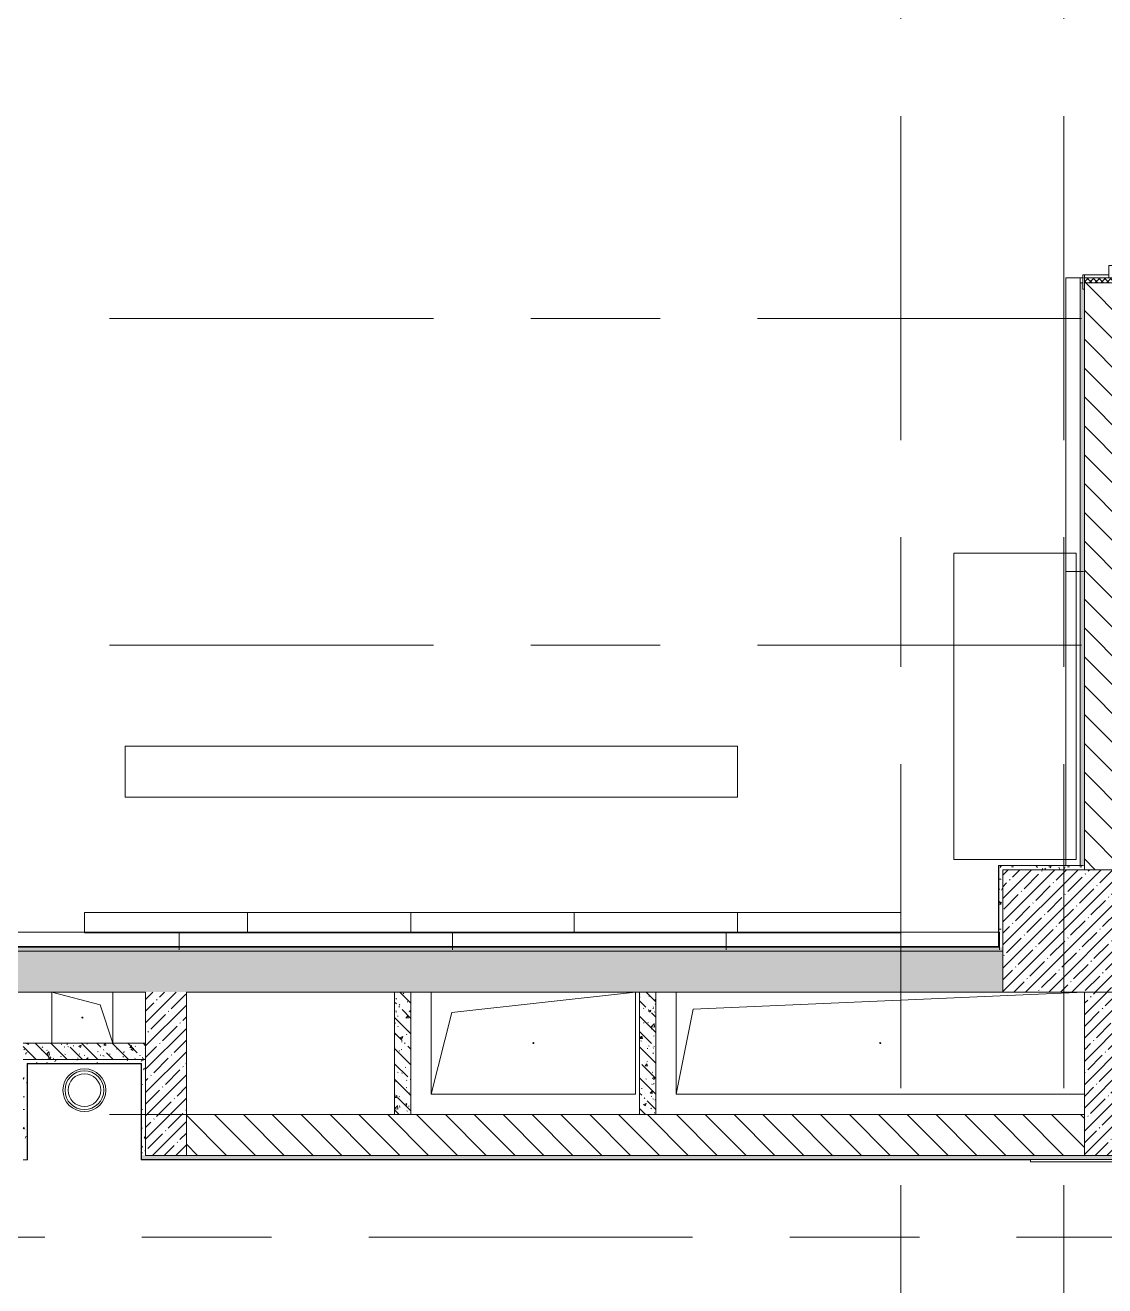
# Model space of a CAD drawing. Header units: millimetres. Extents: x 35147 to 231677, y -8553 to 29000.
# Drawn here: x 61370 to 66660, y 10261 to 16438 of the extents above; entities that cross this region are included whole.
import ezdxf

# ---------------------------------------------------------------- set-up
doc = ezdxf.new("R2010")
doc.units = ezdxf.units.MM
doc.linetypes.add('Осевая', pattern=[3175, 635, -476.25, 1587.5, -476.25])
for name, color, linetype, lineweight in [('A-DOOR', 7, 'Continuous', 9), ('A-DOOR-1', 7, 'Continuous', 13), ('A-DOOR-FRAM', 7, 'Continuous', 13), ('A-DOOR-FRAM-1', 7, 'Continuous', 9), ('A-GENM', 7, 'Continuous', 9), ('A-WALL', 7, 'Continuous', 9), ('I-WALL', 7, 'Continuous', 9), ('P-SANR-FIXT', 7, 'Continuous', 9), ('S-COLS', 7, 'Continuous', 9), ('Оси-2', 7, 'Осевая', 9)]:
    doc.layers.add(name, color=color, linetype=linetype, lineweight=lineweight)
for name, color, linetype, lineweight, true_color in [('A-WALL-1', 7, 'Continuous', 9, 0x3c3c3c), ('A-WALL-FNSH-1', 7, 'Continuous', 9, 0x3c3c3c), ('I-FURN-1', 7, 'Continuous', 9, 0xf0f0f0)]:
    doc.layers.add(name, color=color, linetype=linetype, lineweight=lineweight, true_color=true_color)
pattern_1 = [(135, (0, 0), (-70.71068, -70.71068), [])]
pattern_2 = [(45, (0, 0), (-57.02463, 57.02463), []), (45, (57.025, 0), (-57.02463, 57.02463), [100.806, -20.161, 3.353, -16.808])]
pattern_3 = [(135, (0, 0), (-75.43415, -75.43415), [106.68, -17.78, 3.556, -17.78]), (135, (0, 75.39), (-75.43415, -75.43415), []), (50, (0, 0), (127.52922, -11.15758), [13.335, -146.685]), (355, (0, 0), (-24.66966, 133.74002), [10.668, -117.348]), (100.451, (10.63, -0.93), (102.85973, 122.58178), [11.333, -124.663]), (46.184, (0, 35.56), (189.75516, -29.43036), [20.002, -220.027]), (96.636, (15.81, 33.1), (166.1822, 173.1996), [17, -186.995]), (351.184, (0, 35.56), (166.18393, 173.1976), [16.002, -176.022]), (21, (17.78, 26.67), (106.13027, -71.58603), [13.335, -146.685]), (326, (17.78, 26.67), (43.26188, 128.93175), [10.668, -117.348]), (71.451, (26.62, 20.7), (149.39198, 57.34505), [11.333, -124.663]), (37.5, (0, 0), (2.162228, 59.188357), [3.353, -112.573, 3.353, -115.773, -117.792]), (37.5, (0, 0), (2.162228, 59.188357), [-235.052, 3.353, -114.44]), (7.5, (0, 0), (46.77386, 70.12615), [3.353, -64.567, 3.353, -109.906, -44.894]), (7.5, (0, 0), (46.77386, 70.12615), [-181.178, 3.353, -41.542]), (327.5, (-39.65, 0), (94.91367, -4.010093), [3.353, -41.097, 3.353, -135.331, -184.023]), (327.5, (-39.65, 0), (94.91367, -4.010093), [-183.134, 3.353, -180.67]), (317.5, (-57.43, 0), (103.69057, 17.79882), [3.353, -54.432, 3.353, -88.748, -130.683]), (317.5, (-57.43, 0), (103.69057, 17.79882), [-149.885, 3.353, -127.33])]
pattern_4 = [(0, (0, 0), (121.92, 30.48), [10.058, -81.382, 10.058, -81.382, -487.68]), (0, (0, 0), (121.92, 30.48), [-182.88, 10.058, -172.822, 10.058, -81.382, -213.36]), (0, (0, 0), (121.92, 30.48), [-457.2, 10.058, -50.902, 10.058, -142.342]), (120, (45.72, 15.24), (-87.356454, 90.345817), [10.058, -81.382, 10.058, -81.382, -487.68]), (120, (45.72, 15.24), (-87.356454, 90.345817), [-182.88, 10.058, -172.822, 10.058, -81.382, -213.36]), (120, (45.72, 15.24), (-87.356454, 90.345817), [-457.2, 10.058, -50.902, 10.058, -142.342]), (240, (60.96, 76.2), (-34.563546, -120.825817), [10.058, -81.382, 10.058, -81.382, -487.68]), (240, (60.96, 76.2), (-34.563546, -120.825817), [-182.88, 10.058, -172.822, 10.058, -81.382, -213.36]), (240, (60.96, 76.2), (-34.563546, -120.825817), [-457.2, 10.058, -50.902, 10.058, -142.342])]

# ---------------------------------------------------------------- blocks, each defined once
blk = doc.blocks.new('BSC_Колонна _Прямоугольная - 600х600-23205240-План размещения напольных электротехнических лючков и розеток 2 этажа в осях 12-23')
at = {"layer": 'S-COLS'}
h = blk.add_hatch(dxfattribs=at)
h.set_pattern_fill('FP_15', color=256, style=0, pattern_type=2)
h.set_pattern_definition([(45, (-66460, -12000), (-57.02463, 57.02463), []), (45, (-66402.975, -12000), (-57.02463, 57.02463), [100.806, -20.161, 3.353, -16.808])])
h.paths.add_polyline_path([(-300, -300), (300, -300), (300, 300), (-300, 300), (-300, -83.8)])
for p, q in [((300, 300), (-300, 300)), ((-300, 300), (-300, -300)), ((300, -300), (300, 300)), ((-300, -300), (300, -300))]:
    blk.add_line(p, q, dxfattribs=at)
blk = doc.blocks.new('110_Дверь_СКБ_2Ст - Д-6_л__ ДОО_Дв_1450x2100h_Дверь из раздевальной в коридор-25835678-План размещения напольных электротехнических лючков и розеток 2 этажа в осях 12-23')
at = {"layer": 'A-DOOR'}
h = blk.add_hatch(dxfattribs=at)
h.set_pattern_fill('FP_25', color=256, style=0, pattern_type=2)
h.set_pattern_definition([(135, (1576.41, 164.685), (-14.14214, -14.14214), []), (225, (1576.41, 164.685), (14.14214, -14.14214), [])])
h.paths.add_polyline_path([(737.5, 100), (712.5, 100), (712.5, -100), (737.5, -100)])
at = {"layer": 'A-DOOR-FRAM-1'}
h = blk.add_hatch(dxfattribs=at)
h.set_pattern_fill('FP_26', color=256, style=0, pattern_type=2)
h.set_pattern_definition([(45, (-546.384, 164.685), (-14.1421, 14.1421), []), (135, (-546.384, 164.685), (-14.1421, -14.1421), [])])
h.paths.add_polyline_path([(-687.5, 2.9), (-687.5, 100), (-712.5, 100), (-712.5, -100), (-687.5, -100)])
at = {"layer": 'A-DOOR'}
for centre, radius, start, end in [((662.5, 100), 950, 90, 180), ((-637.5, 100), 350, 360, 90)]:
    blk.add_arc(centre, radius, start, end, dxfattribs=at)
at = {"layer": 'A-DOOR-1'}
for p, q in [((662.5, 1050), (612.5, 1050)), ((612.5, 1050), (612.5, 100)), ((662.5, 100), (662.5, 1050)), ((-637.5, 450), (-637.5, 100)), ((-587.5, 450), (-637.5, 450)), ((-587.5, 100), (-587.5, 450)), ((-637.5, 100), (-587.5, 100)), ((612.5, 100), (662.5, 100))]:
    blk.add_line(p, q, dxfattribs=at)
at = {"layer": 'A-DOOR-FRAM'}
for p, q in [((-672.5, 108), (-742.5, 108)), ((-742.5, 108), (-742.5, 100)), ((-742.5, 100), (-672.5, 100)), ((-687.5, 100), (-712.5, 100)), ((-712.5, 100), (-712.5, -100)), ((-637.5, 100), (-687.5, 100)), ((-687.5, 100), (-687.5, 20)), ((-687.5, -100), (-687.5, 100)), ((-672.5, 100), (-672.5, 108)), ((-637.5, 50), (-637.5, 100)), ((662.5, 100), (662.5, 50)), ((712.5, 100), (662.5, 100)), ((767.5, 108), (697.5, 108)), ((697.5, 108), (697.5, 100)), ((697.5, 100), (767.5, 100)), ((712.5, 20), (712.5, 100)), ((737.5, 100), (712.5, 100)), ((712.5, 100), (712.5, -100)), ((737.5, -100), (737.5, 100)), ((767.5, 100), (767.5, 108)), ((-687.5, 20), (-627.5, 20)), ((-672.5, 20), (-687.5, 20)), ((-687.5, 20), (-687.5, -100)), ((-672.5, -100), (-672.5, 20)), ((-627.5, 50), (-637.5, 50)), ((-627.5, 20), (-627.5, 50)), ((662.5, 50), (652.5, 50)), ((652.5, 50), (652.5, 20)), ((652.5, 20), (712.5, 20)), ((712.5, 20), (697.5, 20)), ((697.5, 20), (697.5, -100)), ((712.5, -100), (712.5, 20)), ((-672.5, -100), (-742.5, -100)), ((-742.5, -100), (-742.5, -108)), ((-742.5, -108), (-672.5, -108)), ((-712.5, -100), (-687.5, -100)), ((-687.5, -100), (-672.5, -100)), ((-672.5, -108), (-672.5, -100)), ((697.5, -100), (712.5, -100)), ((767.5, -100), (697.5, -100)), ((697.5, -100), (697.5, -108)), ((697.5, -108), (767.5, -108)), ((712.5, -100), (737.5, -100)), ((767.5, -108), (767.5, -100))]:
    blk.add_line(p, q, dxfattribs=at)
blk = doc.blocks.new('GM_Отверстие прямоугольное _в плите_ - Отверстие-21619835-План размещения напольных электротехнических лючков и розеток 2 этажа в осях 12-23')
at = {"layer": 'A-GENM'}
for p, q in [((-125, 150), (125, 150)), ((125, 150), (-125, 150)), ((-62.5, 87.5), (125, 150)), ((-125, -150), (-62.5, 87.5)), ((125, -150), (-125, -150)), ((-125, -150), (125, -150))]:
    blk.add_line(p, q, dxfattribs=at)
for start, end in [(360, 180), (180, 360)]:
    blk.add_arc((0, 0), 2.5, start, end, dxfattribs=at)
blk = doc.blocks.new('GM_Отверстие прямоугольное _в плите_ - Отверстие-21980457-План размещения напольных электротехнических лючков и розеток 2 этажа в осях 12-23')
at = {"layer": 'A-GENM'}
for p, q in [((-500, -250), (-500, 250)), ((-400, 150), (500, 250)), ((500, 250), (500, -250)), ((-500, -250), (-400, 150)), ((500, -250), (-500, -250))]:
    blk.add_line(p, q, dxfattribs=at)
for start, end in [(360, 180), (180, 360)]:
    blk.add_arc((0, 0), 2.5, start, end, dxfattribs=at)
blk = doc.blocks.new('GM_Отверстие прямоугольное _в плите_ - Отверстие-21982946-План размещения напольных электротехнических лючков и розеток 2 этажа в осях 12-23')
at = {"layer": 'A-GENM'}
for p, q in [((-1000, -250), (-1000, 250)), ((-916.7, 166.7), (1000, 250)), ((-1000, -250), (-916.7, 166.7)), ((1000, -250), (-1000, -250))]:
    blk.add_line(p, q, dxfattribs=at)
for start, end in [(360, 180), (180, 360)]:
    blk.add_arc((0, 0), 2.5, start, end, dxfattribs=at)
blk = doc.blocks.new('Стол базовый прямоугольный - 5_8-26349451-План размещения напольных электротехнических лючков и розеток 2 этажа в осях 12-23')
at = {"layer": 'I-FURN-1'}
for p, q in [((1500, 125), (-1500, 125)), ((-1500, 125), (-1500, -125)), ((1500, -125), (1500, 125)), ((-1500, -125), (1500, -125))]:
    blk.add_line(p, q, dxfattribs=at)
blk = doc.blocks.new('фонтанчик - Round_ Metal-30696552-План размещения напольных электротехнических лючков и розеток 2 этажа в осях 12-23')
at = {"layer": 'P-SANR-FIXT'}
for radius, start, end in [(105, 360, 180), (95, 0, 180), (80, 360, 180), (105, 180, 360), (95, 180, 360), (80, 180, 360)]:
    blk.add_arc((0, 0), radius, start, end, dxfattribs=at)
blk = doc.blocks.new('Мат в спортивном зале - Т4-V224-План размещения напольных электротехнических лючков и розеток 2 этажа в осях 12-23')
at = {"layer": 'I-FURN-1'}
for p, q in [((-458.7, 925.9), (-458.7, 906.7)), ((881.3, 909.3), (-458.7, 909.3)), ((-458.7, 909.3), (-458.7, 839.3)), ((-458.7, 842.5), (-458.7, 909.3)), ((-458.7, 909.3), (881.3, 909.3)), ((881.3, 906.7), (881.3, 925.9)), ((881.3, 839.3), (881.3, 909.3)), ((881.3, 909.3), (881.3, 839.3)), ((-458.7, 839.3), (-458.7, 842.5)), ((-458.7, 839.3), (881.3, 839.3)), ((5.4, 839.3), (-458.7, 839.3)), ((881.3, 839.3), (5.4, 839.3))]:
    blk.add_line(p, q, dxfattribs=at)
blk = doc.blocks.new('Мат в спортивном зале - Т4-V225-План размещения напольных электротехнических лючков и розеток 2 этажа в осях 12-23')
at = {"layer": 'I-FURN-1'}
for p, q in [((-458.7, 925.9), (-458.7, 906.7)), ((881.3, 909.3), (-458.7, 909.3)), ((-458.7, 909.3), (-458.7, 839.3)), ((-458.7, 842.5), (-458.7, 909.3)), ((-458.7, 909.3), (881.3, 909.3)), ((881.3, 906.7), (881.3, 925.9)), ((881.3, 839.3), (881.3, 909.3)), ((881.3, 909.3), (881.3, 842.5)), ((-458.7, 839.3), (-458.7, 842.5)), ((-458.7, 839.3), (881.3, 839.3)), ((881.3, 839.3), (-458.7, 839.3)), ((881.3, 842.5), (881.3, 839.3))]:
    blk.add_line(p, q, dxfattribs=at)
blk = doc.blocks.new('Мат в спортивном зале - Т4-V226-План размещения напольных электротехнических лючков и розеток 2 этажа в осях 12-23')
at = {"layer": 'I-FURN-1'}
for p, q in [((-458.7, 925.9), (-458.7, 906.7)), ((881.3, 909.3), (-458.7, 909.3)), ((-458.7, 909.3), (-458.7, 839.3)), ((-454.6, 909.3), (881.3, 909.3)), ((881.3, 906.7), (881.3, 925.9)), ((881.3, 839.3), (881.3, 909.3)), ((881.3, 909.3), (881.3, 842.5)), ((-458.7, 839.3), (881.3, 839.3)), ((25.4, 839.3), (-454.6, 839.3)), ((881.3, 839.3), (25.4, 839.3)), ((881.3, 842.5), (881.3, 839.3))]:
    blk.add_line(p, q, dxfattribs=at)
blk = doc.blocks.new('Мат в спортивном зале - Т18-31179741-План размещения напольных электротехнических лючков и розеток 2 этажа в осях 12-23')
at = {"layer": 'I-FURN-1'}
for p, q in [((-558.7, 925.9), (-558.7, 906.7)), ((881.3, 909.3), (-558.7, 909.3)), ((-558.7, 909.3), (-558.7, 839.3)), ((-558.7, 839.3), (-558.7, 909.3)), ((-558.7, 909.3), (881.3, 909.3)), ((881.3, 906.7), (881.3, 925.9)), ((881.3, 839.3), (881.3, 909.3)), ((881.3, 909.3), (881.3, 890.3)), ((881.3, 890.3), (881.3, 839.3)), ((-558.7, 839.3), (881.3, 839.3)), ((791.8, 839.3), (-558.7, 839.3)), ((881.3, 839.3), (791.8, 839.3))]:
    blk.add_line(p, q, dxfattribs=at)
blk = doc.blocks.new('Мат в спортивном зале - Т18-V228-План размещения напольных электротехнических лючков и розеток 2 этажа в осях 12-23')
at = {"layer": 'I-FURN-1'}
for p, q in [((-558.7, 925.9), (-558.7, 906.7)), ((881.3, 909.3), (-558.7, 909.3)), ((-558.7, 909.3), (-558.7, 839.3)), ((-558.7, 890.3), (-558.7, 909.3)), ((-558.7, 909.3), (881.3, 909.3)), ((-558.7, 839.3), (-558.7, 890.3)), ((881.3, 906.7), (881.3, 925.9)), ((881.3, 839.3), (881.3, 909.3)), ((881.3, 909.3), (881.3, 839.3)), ((-558.7, 839.3), (881.3, 839.3)), ((851.8, 839.3), (-558.7, 839.3)), ((881.3, 839.3), (851.8, 839.3))]:
    blk.add_line(p, q, dxfattribs=at)

msp = doc.modelspace()

# ---------------------------------------------------------------- hatches: boundary and pattern name
at = {"layer": 'I-WALL'}
h = msp.add_hatch(dxfattribs=at)
h.set_pattern_fill('FP_19', color=256, style=0, pattern_type=2)
h.set_pattern_definition(pattern_1)
h.paths.add_polyline_path([(66760, 12300), (66760, 15175), (66560, 15175), (66560, 12300)])
h.paths.add_polyline_path([(66662.9, 16625), (66760, 16625), (66760, 16700), (66560, 16700), (66560, 16625)])
h.paths.add_polyline_path([(66560, 17300), (66760, 17300), (66760, 22700), (66560, 22700), (66560, 17706.9)])
h.paths.add_polyline_path([(66760, 23300), (66760, 24050), (66560, 24050), (66560, 23300)])
h.paths.add_polyline_path([(66560, 25950), (66760, 25950), (66760, 26500), (66560, 26500), (66560, 25980)])
h = msp.add_hatch(dxfattribs=at)
h.set_pattern_fill('FP_58', color=256, style=0, pattern_type=2)
h.set_pattern_definition(pattern_4)
h.paths.add_polyline_path([(66540, 12320), (66560, 12320), (66559.8, 15145), (66552, 15145), (66552, 15175), (66540, 15175), (66540, 12321)])
h.paths.add_polyline_path([(66552, 16625), (66552, 16655), (66560, 16655), (66560, 16700), (66540, 16700), (66540, 16625)])
h = msp.add_hatch(dxfattribs=at)
h.set_pattern_fill('FP_58', color=256, style=0, pattern_type=2)
h.set_pattern_definition(pattern_4)
h.paths.add_polyline_path([(66140, 11920), (66160, 11920), (66160, 12320), (66140, 12320), (66140, 11924.1)])
h = msp.add_hatch(dxfattribs=at)
h.set_pattern_fill('FP_58', color=256, style=0, pattern_type=2)
h.set_pattern_definition(pattern_4)
h.paths.add_polyline_path([(66160, 12300), (66560, 12300), (66560, 12320), (66160, 12320)])
h = msp.add_hatch(dxfattribs=at)
h.set_pattern_fill('FP_17', color=256, style=0, pattern_type=2)
h.set_pattern_definition(pattern_2)
h.paths.add_polyline_path([(64380, 11700), (66160, 11700), (66160, 11900), (60760, 11900), (60760, 11700), (63260, 11700)])
h.paths.add_polyline_path([(59340, 11700), (60160, 11700), (60160, 11900), (54760, 11900), (54760, 11700), (59140, 11700)])
h = msp.add_hatch(dxfattribs=at)
h.set_pattern_fill('FP_58', color=256, style=0, pattern_type=2)
h.set_pattern_definition(pattern_4)
h.paths.add_polyline_path([(65935, 11900), (66160, 11900), (66160, 11920), (60780, 11920), (60780, 11900), (64479.3, 11900)])
h = msp.add_hatch(dxfattribs=at)
h.set_pattern_fill('FP_17', color=256, style=0, pattern_type=2)
h.set_pattern_definition(pattern_2)
h.paths.add_polyline_path([(62160, 10900), (62160, 11700), (61960, 11700), (61960, 10900)])
h = msp.add_hatch(dxfattribs=at)
h.set_pattern_fill('FP_27', color=256, style=0, pattern_type=2)
h.set_pattern_definition(pattern_3)
h.paths.add_polyline_path([(63260, 11100), (63260, 11700), (63180, 11700), (63180, 11100)])
h = msp.add_hatch(dxfattribs=at)
h.set_pattern_fill('FP_27', color=256, style=0, pattern_type=2)
h.set_pattern_definition(pattern_3)
h.paths.add_polyline_path([(64460, 11100), (64460, 11700), (64380, 11700), (64380, 11100)])
h = msp.add_hatch(dxfattribs=at)
h.set_pattern_fill('FP_17', color=256, style=0, pattern_type=2)
h.set_pattern_definition(pattern_2)
h.paths.add_polyline_path([(66662.9, 10900), (66760, 10900), (66760, 11700), (66560, 11700), (66560, 10900)])
h = msp.add_hatch(dxfattribs=at)
h.set_pattern_fill('FP_27', color=256, style=0, pattern_type=2)
h.set_pattern_definition(pattern_3)
h.paths.add_polyline_path([(61960, 11370), (61960, 11450), (61360, 11450), (61360, 11370), (61567.9, 11370)])
h = msp.add_hatch(dxfattribs=at)
h.set_pattern_fill('FP_58', color=256, style=0, pattern_type=2)
h.set_pattern_definition(pattern_4)
h.paths.add_polyline_path([(61380, 10879), (61380, 11370), (61360, 11370), (61360, 10879)])
h = msp.add_hatch(dxfattribs=at)
h.set_pattern_fill('FP_58', color=256, style=0, pattern_type=2)
h.set_pattern_definition(pattern_4)
h.paths.add_polyline_path([(61940, 11350), (61960, 11350), (61960, 11370), (61380, 11370), (61380, 11350), (61939, 11350)])
h = msp.add_hatch(dxfattribs=at)
h.set_pattern_fill('FP_58', color=256, style=0, pattern_type=2)
h.set_pattern_definition(pattern_4)
h.paths.add_polyline_path([(61960, 10900), (61960, 11350), (61940, 11350), (61940, 10900)])
h = msp.add_hatch(dxfattribs=at)
h.set_pattern_fill('FP_19', color=256, style=0, pattern_type=2)
h.set_pattern_definition(pattern_1)
h.paths.add_polyline_path([(66560, 10900), (66560, 11100), (62160, 11100), (62160, 10900), (65935, 10900)])
h = msp.add_hatch(dxfattribs=at)
h.set_pattern_fill('FP_58', color=256, style=0, pattern_type=2)
h.set_pattern_definition(pattern_4)
h.paths.add_polyline_path([(66760, 10880), (66760, 10900), (61940, 10900), (61940, 10880), (66662.9, 10880)])

# ---------------------------------------------------------------- linework, layer by layer
at = {"layer": 'A-WALL'}
for p, q in [((66540, 15175), (66540, 12320)), ((66560, 12300), (66560, 15145)), ((66140, 12320), (66140, 11920)), ((66140, 12320), (66540, 12320)), ((60760, 11900), (66160, 11900)), ((66139, 11920), (66140, 11920)), ((61380, 10879), (61380, 11350)), ((66296, 10879), (66296, 10879.5))]:
    msp.add_line(p, q, dxfattribs=at)
at = {"layer": 'A-WALL-1'}
for p, q in [((66552, 15175), (66540, 15175)), ((66139, 11920), (66127, 11920)), ((60760, 11700), (61960, 11700)), ((61960, 10900), (61960, 11700)), ((62160, 10900), (62160, 11700)), ((62160, 11700), (66160, 11700)), ((63180, 11700), (63180, 11100)), ((63260, 11100), (63260, 11700)), ((64380, 11700), (64380, 11100)), ((64460, 11100), (64460, 11700)), ((66560, 11700), (66560, 10900)), ((61960, 11450), (61360, 11450)), ((61960, 11370), (61360, 11370)), ((61939, 11350), (61940, 11350)), ((61940, 11350), (61940, 10880)), ((66560, 11100), (62160, 11100)), ((61360, 10879), (61380, 10879)), ((61960, 10900), (66760, 10900)), ((66296, 10880), (66780, 10880))]:
    msp.add_line(p, q, dxfattribs=at)
at = {"layer": 'A-WALL-FNSH-1'}
for p, q in [((66539, 15175), (66539, 12321)), ((66540, 15175), (66539, 15175)), ((66539, 12321), (66139, 12321)), ((66139, 12321), (66139, 11921)), ((66139, 11921), (60781, 11921)), ((60780, 11920), (66127, 11920)), ((61939, 11350), (61380, 11350)), ((61381, 11349), (61939, 11349)), ((61381, 10879), (61381, 11349)), ((61939, 11349), (61939, 10879)), ((61380, 10879), (61381, 10879)), ((61939, 10879), (66296, 10879)), ((66296, 10880), (61940, 10880)), ((66296, 10879.5), (66296, 10880)), ((66791, 10879.5), (66296, 10879.5)), ((66296, 10879), (66296, 10868.5)), ((66296, 10868.5), (66780, 10868.5))]:
    msp.add_line(p, q, dxfattribs=at)
at = {"layer": 'I-FURN-1'}
for p, q in [((66469, 13850), (65920, 13850)), ((65920, 13850), (65920, 12350)), ((65920, 12350), (65920, 13850)), ((65920, 13850), (66469, 13850)), ((66520, 13850), (66469, 13850)), ((66469, 13850), (66520, 13850)), ((66520, 12350), (66520, 13850)), ((66520, 13850), (66520, 12350)), ((65920, 12350), (66469, 12350)), ((66469, 12350), (65920, 12350)), ((66469, 12350), (66520, 12350)), ((66520, 12350), (66469, 12350)), ((62460, 12090.9), (61660, 12090.9)), ((61660, 12090.9), (61660, 11994.1)), ((61660, 11994.1), (61660, 12090.9)), ((61660, 12090.9), (62460, 12090.9)), ((63260, 12090.9), (62460, 12090.9)), ((62460, 12090.9), (62460, 11994.1)), ((62460, 11994.1), (62460, 12090.9)), ((62460, 12090.9), (63260, 12090.9)), ((62460, 11994.1), (62460, 12090.9)), ((62460, 12090.9), (62460, 11994.1)), ((64060, 12090.9), (63260, 12090.9)), ((63260, 12090.9), (63260, 11994.1)), ((63260, 11994.1), (63260, 12090.9)), ((63260, 12090.9), (64060, 12090.9)), ((63260, 11994.1), (63260, 12090.9)), ((63260, 12090.9), (63260, 11994.1)), ((64860, 12090.9), (64060, 12090.9)), ((64060, 12090.9), (64060, 11994.1)), ((64060, 11994.1), (64060, 12090.9)), ((64060, 12090.9), (64860, 12090.9)), ((64060, 11994.1), (64060, 12090.9)), ((64060, 12090.9), (64060, 11994.1)), ((65660, 12090.9), (64860, 12090.9)), ((64860, 12090.9), (64860, 11994.1)), ((64860, 11994.1), (64860, 12090.9)), ((64860, 12090.9), (65660, 12090.9)), ((64860, 11994.1), (64860, 12090.9)), ((64860, 12090.9), (64860, 11994.1)), ((65660, 11994.1), (65660, 12090.9)), ((65660, 12090.9), (65660, 11994.1)), ((61660, 11994.1), (61660, 11990.9)), ((61660, 11990.9), (61660, 11994.1)), ((61660, 11990.9), (62460, 11990.9)), ((62460, 11990.9), (61660, 11990.9)), ((62460, 11994.1), (62460, 11990.9)), ((62460, 11990.9), (62460, 11994.1)), ((62460, 11990.9), (62460, 11994.1)), ((62460, 11994.1), (62460, 11990.9)), ((62460, 11990.9), (63260, 11990.9)), ((63260, 11990.9), (62460, 11990.9)), ((63260, 11994.1), (63260, 11990.9)), ((63260, 11990.9), (63260, 11994.1)), ((63260, 11990.9), (63260, 11994.1)), ((63260, 11994.1), (63260, 11990.9)), ((63260, 11990.9), (64060, 11990.9)), ((64060, 11990.9), (63260, 11990.9)), ((64060, 11994.1), (64060, 11990.9)), ((64060, 11990.9), (64060, 11994.1)), ((64060, 11990.9), (64060, 11994.1)), ((64060, 11994.1), (64060, 11990.9)), ((64060, 11990.9), (64860, 11990.9)), ((64860, 11990.9), (64060, 11990.9)), ((64860, 11994.1), (64860, 11990.9)), ((64860, 11990.9), (64860, 11994.1)), ((64860, 11990.9), (64860, 11994.1)), ((64860, 11994.1), (64860, 11990.9)), ((64860, 11990.9), (65660, 11990.9)), ((65660, 11990.9), (64860, 11990.9)), ((65660, 11990.9), (65660, 11994.1)), ((65660, 11994.1), (65660, 11990.9))]:
    msp.add_line(p, q, dxfattribs=at)
at = {"layer": 'Оси-2'}
for p, q in [((65660, 593.7), (65660, 24898.1)), ((66460, 593.7), (66460, 24898.1)), ((38446.8, 15000), (81600, 15000)), ((38446.8, 13400), (81600, 13400)), ((38446.8, 11100), (82200, 11100)), ((39716.8, 10500), (82200, 10500))]:
    msp.add_line(p, q, dxfattribs=at)

# ---------------------------------------------------------------- block references
at = {"layer": 'A-DOOR', "rotation": 269.9999999999999}
msp.add_blockref('110_Дверь_СКБ_2Ст - Д-6_л__ ДОО_Дв_1450x2100h_Дверь из раздевальной в коридор-25835678-План размещения напольных электротехнических лючков и розеток 2 этажа в осях 12-23', (66660, 15912.5), dxfattribs=at)
at = {"layer": 'A-GENM', "rotation": 270}
msp.add_blockref('GM_Отверстие прямоугольное _в плите_ - Отверстие-21619835-План размещения напольных электротехнических лючков и розеток 2 этажа в осях 12-23', (61650, 11575), dxfattribs=at)
at = {"layer": 'A-GENM'}
for name, p in [('GM_Отверстие прямоугольное _в плите_ - Отверстие-21980457-План размещения напольных электротехнических лючков и розеток 2 этажа в осях 12-23', (63860, 11450)), ('GM_Отверстие прямоугольное _в плите_ - Отверстие-21982946-План размещения напольных электротехнических лючков и розеток 2 этажа в осях 12-23', (65560, 11450))]:
    msp.add_blockref(name, p, dxfattribs=at)
at = {"layer": 'I-FURN-1'}
for name, p, rotation in [('Мат в спортивном зале - Т18-31179741-План размещения напольных электротехнических лючков и розеток 2 этажа в осях 12-23', (65629.7, 14641.8), 270.0000000000002), ('Мат в спортивном зале - Т18-V228-План размещения напольных электротехнических лючков и розеток 2 этажа в осях 12-23', (65629.7, 13201.8), 270.0000000000002), ('Стол базовый прямоугольный - 5_8-26349451-План размещения напольных электротехнических лючков и розеток 2 этажа в осях 12-23', (63360, 12780), 180), ('Мат в спортивном зале - Т4-V224-План размещения напольных электротехнических лючков и розеток 2 этажа в осях 12-23', (61665.4, 12833.4), 180), ('Мат в спортивном зале - Т4-V225-План размещения напольных электротехнических лючков и розеток 2 этажа в осях 12-23', (63005.4, 12833.4), 180), ('Мат в спортивном зале - Т4-V225-План размещения напольных электротехнических лючков и розеток 2 этажа в осях 12-23', (64345.4, 12833.4), 180), ('Мат в спортивном зале - Т4-V226-План размещения напольных электротехнических лючков и розеток 2 этажа в осях 12-23', (65685.4, 12833.4), 180)]:
    msp.add_blockref(name, p, dxfattribs=dict(at, rotation=rotation))
at = {"layer": 'P-SANR-FIXT'}
msp.add_blockref('фонтанчик - Round_ Metal-30696552-План размещения напольных электротехнических лючков и розеток 2 этажа в осях 12-23', (61660, 11219.5), dxfattribs=at)
at = {"layer": 'S-COLS'}
msp.add_blockref('BSC_Колонна _Прямоугольная - 600х600-23205240-План размещения напольных электротехнических лючков и розеток 2 этажа в осях 12-23', (66460, 12000), dxfattribs=at)

doc.saveas('drawing.dxf')
